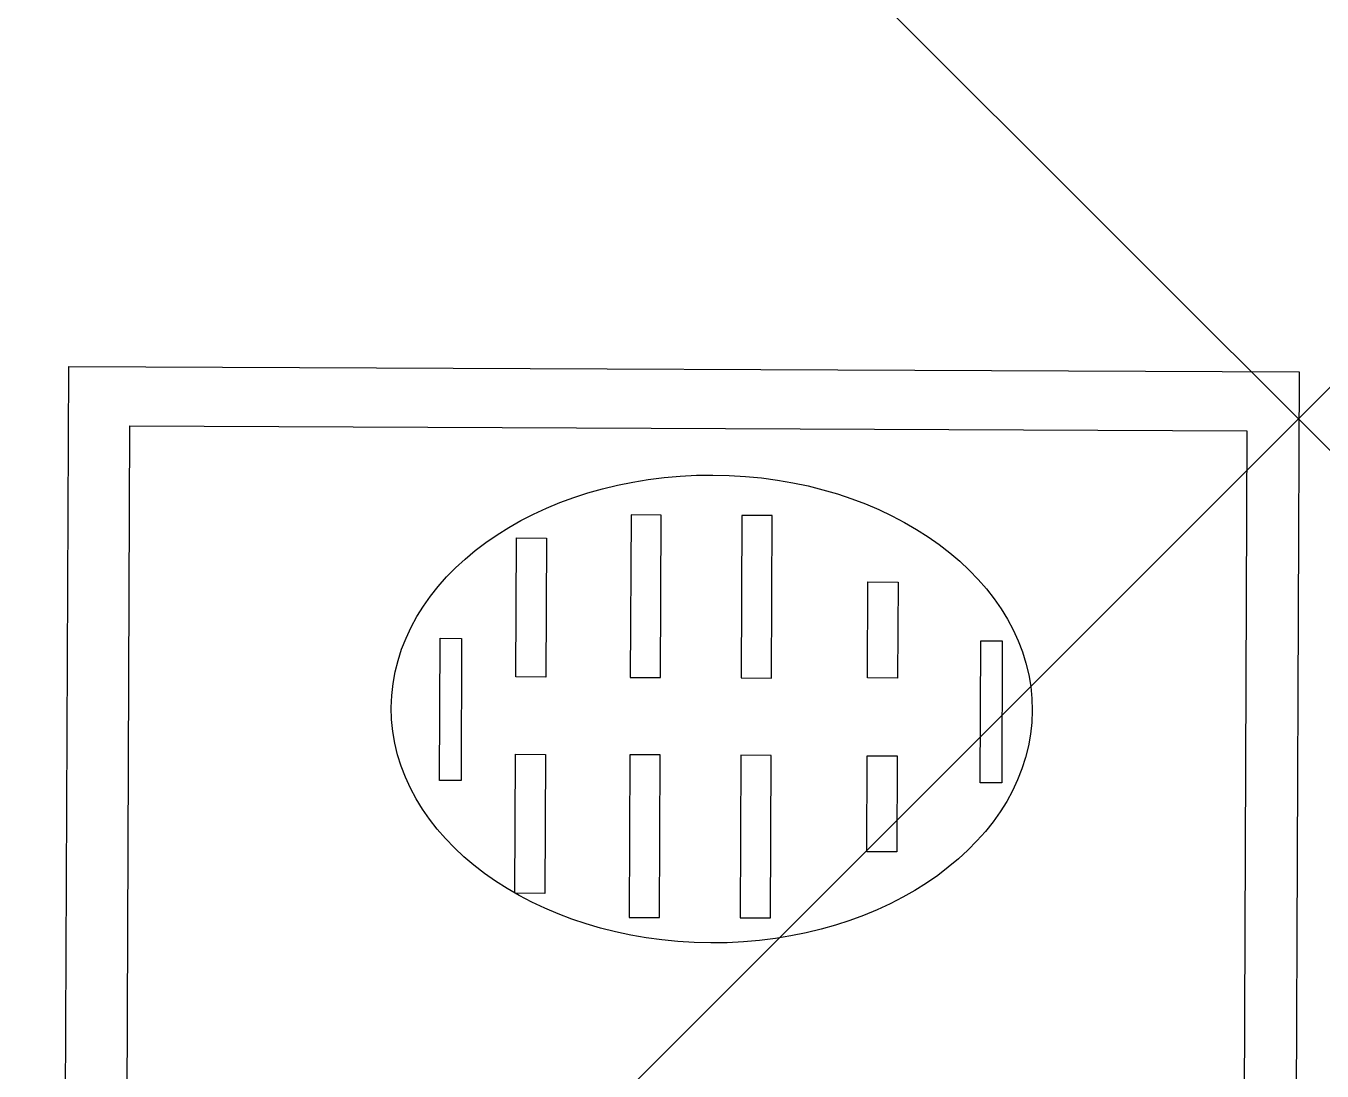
# Model space of a CAD drawing. Header units: inches. Extents: x 567115 to 582893, y 124948 to 133566.
# Drawn here: x 580456.1 to 580473.12, y 130664.78 to 130678.51 of the extents above; entities that cross this region are included whole.
import ezdxf

# ---------------------------------------------------------------- set-up
doc = ezdxf.new("R2010")
doc.units = ezdxf.units.IN
doc.header["$MEASUREMENT"] = 0
for name, color, linetype in [('BOARD', 3, 'Continuous'), ('kazeb', 15, 'Continuous'), ('LIGHTING', 3, 'Continuous')]:
    doc.layers.add(name, color=color, linetype=linetype)

# ---------------------------------------------------------------- blocks, each defined once
blk = doc.blocks.new('BOARD1')
at = {"layer": 'BOARD'}
for p, q in [((-25.172, -34.604), (-25.172, -12.731)), ((-25.172, -12.731), (5.257, -12.731)), ((-24.117, -33.511), (-24.117, -13.656)), ((-24.117, -13.656), (4.214, -13.656)), ((4.214, -33.511), (-24.117, -33.511)), ((5.257, -34.604), (-25.172, -34.604))]:
    blk.add_line(p, q, dxfattribs=at)
at = {"layer": 'BOARD', "color": 2}
for p, q in [((-20.367, -18.37), (-20.367, -17.988)), ((-20.367, -17.988), (-17.839, -17.988)), ((-17.839, -17.988), (-17.839, -18.37)), ((-17.839, -18.37), (-20.367, -18.37)), ((-21.402, -20.381), (-21.402, -19.847)), ((-21.402, -19.847), (-19.695, -19.847)), ((-19.695, -19.847), (-19.695, -20.381)), ((-18.311, -20.381), (-18.311, -19.847)), ((-18.311, -19.847), (-16.604, -19.847)), ((-16.604, -19.847), (-16.604, -20.381)), ((-19.695, -20.381), (-21.402, -20.381)), ((-16.604, -20.381), (-18.311, -20.381)), ((-19.686, -22.088), (-22.576, -22.088)), ((-22.576, -22.088), (-22.576, -22.626)), ((-19.686, -22.626), (-19.686, -22.088)), ((-15.421, -22.088), (-18.311, -22.088)), ((-18.311, -22.088), (-18.311, -22.626)), ((-15.421, -22.626), (-15.421, -22.088)), ((-22.576, -22.626), (-19.686, -22.626)), ((-18.311, -22.626), (-15.421, -22.626)), ((-19.686, -24.06), (-22.576, -24.06)), ((-22.576, -24.06), (-22.576, -24.598)), ((-19.686, -24.598), (-19.686, -24.06)), ((-15.421, -24.06), (-18.311, -24.06)), ((-18.311, -24.06), (-18.311, -24.598)), ((-15.421, -24.598), (-15.421, -24.06)), ((-22.576, -24.598), (-19.686, -24.598)), ((-18.311, -24.598), (-15.421, -24.598)), ((-22.157, -26.632), (-22.157, -26.099)), ((-22.157, -26.099), (-19.686, -26.099)), ((-19.686, -26.099), (-19.686, -26.632)), ((-18.311, -26.632), (-18.311, -26.099)), ((-18.311, -26.099), (-15.84, -26.099)), ((-15.84, -26.099), (-15.84, -26.632)), ((-19.686, -26.632), (-22.157, -26.632)), ((-15.84, -26.632), (-18.311, -26.632)), ((-20.367, -27.982), (-20.367, -27.599)), ((-20.367, -27.599), (-17.839, -27.599)), ((-17.839, -27.599), (-17.839, -27.982)), ((-17.839, -27.982), (-20.367, -27.982))]:
    blk.add_line(p, q, dxfattribs=at)
at = {"layer": 'BOARD', "color": 30}
blk.add_ellipse((-19.132, -23.147), major_axis=(0, -5.697), ratio=0.730008, dxfattribs=at)

msp = doc.modelspace()

# ---------------------------------------------------------------- hatches: boundary and pattern name
at = {"layer": 'kazeb'}
h = msp.add_hatch(dxfattribs=at)
h.set_pattern_fill('ANSI33', color=256, scale=150, style=0)
edge = h.paths.add_edge_path()
edge.add_line((582109.566, 128632.039), (582109.566, 128392.039))
edge.add_line((582109.566, 128392.039), (578320.566, 128392.039))
edge.add_line((578320.566, 128392.039), (578320.566, 128690.539))
edge.add_line((578320.566, 128690.539), (578793.566, 128690.539))
edge.add_line((578793.566, 128690.539), (578793.566, 129021.039))
edge.add_line((578793.566, 129021.039), (578726.066, 129021.039))
edge.add_line((578726.066, 129021.039), (578726.066, 129420.539))
edge.add_line((578726.066, 129420.539), (578793.566, 129420.539))
edge.add_line((578793.566, 129420.539), (578793.566, 129646.75))
edge.add_arc((578599.474, 129621.049), 195.786, 7.54287, 86.85082)
edge.add_line((578610.23, 129816.539), (577001.066, 129816.539))
edge.add_line((577001.066, 129816.539), (577001.066, 129854.039))
edge.add_line((577001.066, 129854.039), (576904.066, 129854.039))
edge.add_line((576904.066, 129854.039), (576905.741, 130029.039))
edge.add_line((576905.741, 130029.039), (577001.066, 130029.039))
edge.add_line((577001.066, 130029.039), (577001.066, 130066.539))
edge.add_line((577001.066, 130066.539), (580046.566, 130066.539))
edge.add_line((580046.566, 130066.539), (580046.566, 131114.039))
edge.add_line((580046.566, 131114.039), (580126.566, 131114.039))
edge.add_line((580126.566, 131114.039), (580126.566, 131169.539))
edge.add_line((580126.566, 131169.539), (580340.345, 131169.539))
edge.add_line((580340.345, 131169.539), (580346.566, 131169.539))
edge.add_line((580346.566, 131169.539), (580393.566, 131169.539))
edge.add_line((580393.566, 131169.539), (580393.566, 128632.039))
edge.add_line((580393.566, 128632.039), (582109.566, 128632.039))
edge = h.paths.add_edge_path(flags=16)
edge.add_line((578993.566, 128632.039), (580058.688, 128632.039))
edge.add_line((580058.688, 128632.039), (580058.443, 129716.539))
edge.add_arc((579958.609, 129716.731), 99.835, 359.88976, 448.66327)
edge.add_line((579960.938, 129816.539), (578993.566, 129816.539))
edge.add_line((578993.566, 129816.539), (578993.566, 128632.039))
h = msp.add_hatch(dxfattribs=at)
h.set_pattern_fill('ANSI37,_I', color=256, scale=150, style=2)
h.set_pattern_definition([(45, (0, 0), (-13.25825215, 13.25825215), []), (135, (0, 0), (-13.25825215, -13.25825215), [])])
h.paths.add_polyline_path([(580474.066, 130492.039), (580393.578, 130492.039), (580393.583, 131106.039), (580474.066, 131106.039)])

# ---------------------------------------------------------------- block references
at = {"layer": 'LIGHTING', "linetype": 'Continuous', "ltscale": 7, "xscale": 0.738630000007106, "yscale": 0.738630000007106, "zscale": 0.738630000007106, "rotation": 269.7461492860658}
msp.add_blockref('BOARD1', (580482.142, 130655.33), dxfattribs=at)

doc.saveas('drawing.dxf')
